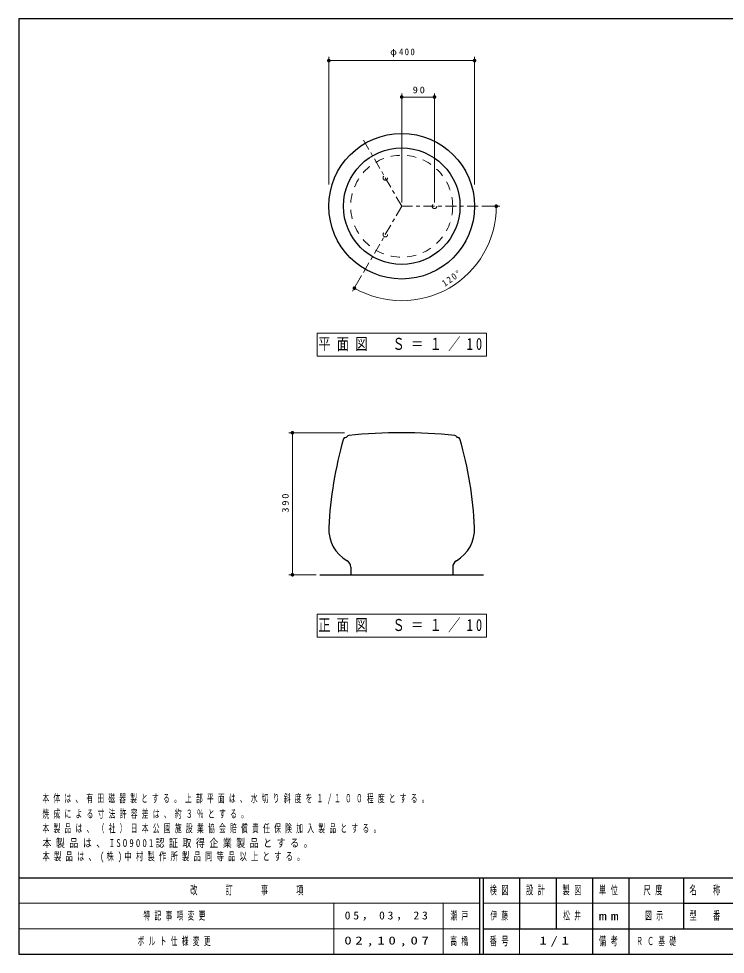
# Model space of a CAD drawing. Units: millimetres on the paper, scale 1:10. Extents: x -365 to 12, y -47 to 257.
# Drawn here: x -365 to -171, y 0 to 257 of the extents above; entities that cross this region are included whole.
import ezdxf

# ---------------------------------------------------------------- set-up
doc = ezdxf.new("R2010")
doc.units = ezdxf.units.MM
doc.linetypes.add('USER1', pattern=[4.5, 2.5, -2])
doc.linetypes.add('USER2', pattern=[6, 3, -1, 1, -1])
doc.layers.add('LY_1', color=7, linetype='Continuous', lineweight=13)
doc.layers.add('LY_2', color=7, linetype='Continuous', lineweight=13)
doc.styles.add('ＭＳ ゴシック', font='')
doc.styles.get('ＭＳ ゴシック').set_extended_font_data('MS Gothic')

# ---------------------------------------------------------------- blocks, each defined once
blk = doc.blocks.new('filled_dot')
at = {"color": 0, "linetype": 'Continuous', "lineweight": -2, "const_width": 1.25}
blk.add_lwpolyline([(-0.625, 0, 1), (0.625, 0, 1)], format="xyb", close=True, dxfattribs=at)

msp = doc.modelspace()

# ---------------------------------------------------------------- linework, layer by layer
at = {"layer": 'LY_1'}
for p, q in [((-279.861, 211.488), (-279.861, 246.488)), ((-279.861, 245.488), (-239.861, 245.488)), ((-239.861, 211.488), (-239.861, 246.488)), ((-259.861, 206.488), (-259.861, 236.488)), ((-250.861, 206.488), (-250.861, 236.488)), ((-259.861, 235.488), (-250.861, 235.488)), ((-237.861, 205.488), (-232.894, 205.488)), ((-270.861, 186.435), (-273.345, 182.133)), ((-236.611, 170.638), (-283.111, 170.638)), ((-283.111, 170.638), (-283.111, 164.338)), ((-236.611, 164.338), (-236.611, 170.638)), ((-283.111, 164.338), (-236.611, 164.338)), ((-275.585, 143.263), (-290.861, 143.263)), ((-289.861, 104.263), (-289.861, 143.263)), ((-283.361, 104.263), (-290.861, 104.263)), ((-236.611, 93.413), (-283.111, 93.413)), ((-283.111, 93.413), (-283.111, 87.113)), ((-236.611, 87.113), (-236.611, 93.413)), ((-283.111, 87.113), (-236.611, 87.113))]:
    msp.add_line(p, q, dxfattribs=at)
at = {"layer": 'LY_1', "linetype": 'USER2'}
for p, q in [((-270.361, 223.675), (-259.861, 205.488)), ((-270.361, 187.302), (-259.861, 205.488)), ((-259.861, 205.488), (-238.861, 205.488))]:
    msp.add_line(p, q, dxfattribs=at)
at = {"layer": 'LY_1', "color": 3, "lineweight": 25}
for p, q in [((-273.861, 106.37), (-273.861, 104.263)), ((-245.861, 106.37), (-245.861, 104.263)), ((-282.361, 104.263), (-237.361, 104.263))]:
    msp.add_line(p, q, dxfattribs=at)
for radius in [20, 16]:
    msp.add_circle((-259.861, 205.488), radius, dxfattribs=at)
at = {"layer": 'LY_1', "linetype": 'USER1'}
for centre, radius in [((-259.861, 205.488), 14), ((-264.361, 213.282), 0.635), ((-250.861, 205.488), 0.635), ((-264.361, 197.694), 0.635)]:
    msp.add_circle(centre, radius, dxfattribs=at)
at = {"layer": 'LY_1'}
msp.add_arc((-259.861, 205.488), 25.968, 240.00037, 0, dxfattribs=at)
at = {"layer": 'LY_1', "color": 3, "lineweight": 25}
for centre, radius, start, end in [((-174.969, 112.451), 105, 163.88147, 177.40085), ((-275.361, 141.463), 0.5, 92.29243, 163.9067), ((-275.411, 142.712), 0.75, 272.29247, 327.13756), ((-274.361, 142.033), 0.5, 95.75909, 147.13753), ((-259.861, -1.737), 145, 89.99998, 95.75912), ((-259.861, -1.737), 145, 84.24085, 89.99998), ((-245.361, 142.033), 0.5, 32.86243, 84.24088), ((-244.311, 142.712), 0.75, 212.86243, 267.70751), ((-244.361, 141.463), 0.5, 16.09326, 87.70754), ((-344.753, 112.451), 105, 2.59912, 16.11849), ((-269.871, 116.768), 10, 177.39504, 240.06514), ((-249.851, 116.768), 10, 299.93482, 2.60493), ((-275.861, 106.37), 2, 0.0014, 60.0543), ((-243.861, 106.37), 2, 119.94566, 179.99857)]:
    msp.add_arc(centre, radius, start, end, dxfattribs=at)
at = {"layer": 'LY_2', "color": 20, "lineweight": 25}
for p, q in [((0, 257), (-365, 257)), ((-365, 257), (-365, 0)), ((-365, 21), (0, 21)), ((-365, 0), (0, 0))]:
    msp.add_line(p, q, dxfattribs=at)
at = {"layer": 'LY_2', "color": 3, "lineweight": 25}
for p, q in [((-238.5, 21), (-238.5, 0)), ((-237.5, 21), (-237.5, 0)), ((-227.5, 21), (-227.5, 7)), ((-217.5, 21), (-217.5, 7)), ((-207.5, 21), (-207.5, 0)), ((-197.5, 21), (-197.5, 7)), ((-182.5, 21), (-182.5, 7)), ((-182.5, 14), (-70, 14)), ((-237.5, 7), (0, 7)), ((-197.5, 7), (-197.5, 0))]:
    msp.add_line(p, q, dxfattribs=at)
at = {"layer": 'LY_2'}
for p, q in [((-365, 14), (-238.5, 14)), ((-278.5, 14), (-278.5, 0)), ((-248.5, 14), (-248.5, 0)), ((-237.5, 14), (-182.5, 14)), ((-365, 7), (-238.5, 7)), ((-227.5, 7), (-227.5, 0))]:
    msp.add_line(p, q, dxfattribs=at)

# ---------------------------------------------------------------- block references
at = {"layer": 'LY_1', "xscale": 0.4, "yscale": 0.4}
for p in [(-279.861, 245.488), (-259.861, 235.488)]:
    msp.add_blockref('filled_dot', p, dxfattribs=at)
for p, rotation in [((-239.861, 245.488), 180), ((-250.861, 235.488), 180), ((-233.894, 205.488), 266.7), ((-272.845, 182.999), 333.3), ((-289.861, 143.263), 270), ((-289.861, 104.263), 90)]:
    msp.add_blockref('filled_dot', p, dxfattribs=dict(at, rotation=rotation))

# ---------------------------------------------------------------- texts
at = {"layer": 'LY_1', "style": 'ＭＳ ゴシック'}
for s, insert, char_height, attachment_point in [('\\T1.33;\\W0.95;φ400', (-259.45, 246.488), 1.833, 8), ('\\T1.34;\\W1.15;90', (-254.933, 236.488), 1.833, 8), ('\\T1.51;\\W0.75;平面図\u3000Ｓ＝１／10', (-259.861, 167.488), 3.299, 5), ('\\T1.51;\\W0.75;正面図\u3000Ｓ＝１／10', (-259.861, 90.263), 3.299, 5), ('\\T1.63;\\W0.6;本体は、有田磁器製とする。上部平面は、水切り斜度を１/１００程度とする。', (-358.483, 41.216), 2.199, 7), ('\\T1.64;\\W0.6;焼成による寸法許容差は、約３％とする。', (-358.483, 37.216), 2.199, 7), ('\\T1.64;\\W0.6;本製品は、（社）日本公園施設業協会賠償責任保険加入製品とする。', (-358.483, 33.216), 2.199, 7), ('\\T1.5;\\W0.8;本製品は、ISO9001認証取得企業製品とする。', (-358.483, 29.216), 2.199, 7), ('\\T1.58;\\W0.65;本製品は、(株)中村製作所製品同等品以上とする。', (-358.483, 25.216), 2.199, 7), ('\\T1.64;\\W0.6;特記事項変更', (-330.75, 10.5), 2.199, 4), ('\\T1.5;\\W1.05;05，03，23', (-275.5, 10.5), 2.199, 4), ('\\T1.64;\\W0.6;瀬戸', (-246.5, 10.5), 2.199, 4), ('\\T1.64;\\W0.6;伊藤', (-232.5, 10.5), 2.199, 5), ('\\T1.64;\\W0.6;松井', (-212.5, 10.5), 2.199, 5), ('\\T1.64;\\W0.6;図示', (-190, 10.5), 2.199, 5), ('\\T1.64;\\W0.6;ボルト仕様変更', (-321.75, 3.5), 2.199, 5), ('\\T1.5;\\W1.35;02,10,07', (-263.5, 3.5), 2.199, 5), ('\\T1.64;\\W0.6;高橋', (-243.5, 3.5), 2.199, 5), ('\\T1.5;\\W1.35;1/1', (-217.5, 3.5), 2.199, 5), ('\\T1.64;\\W0.6;ＲＣ基礎', (-195.5, 3.5), 2.199, 4)]:
    msp.add_mtext(s, dxfattribs=dict(at, insert=insert, char_height=char_height, attachment_point=attachment_point))
at = {"layer": 'LY_1', "char_height": 1.833, "attachment_point": 8, "style": 'ＭＳ ゴシック'}
for s, insert, rotation in [('\\T1.33;\\W0.95;120°', (-245.609, 184.988), 34.808), ('\\T1.33;\\W1.15;390', (-290.861, 124.178), 90)]:
    msp.add_mtext(s, dxfattribs=dict(at, insert=insert, rotation=rotation))
at = {"layer": 'LY_2', "char_height": 2.346, "attachment_point": 5, "style": 'ＭＳ ゴシック'}
for s, insert in [('\\T1.64;\\W0.6;改\u3000\u3000訂\u3000\u3000事\u3000\u3000項', (-301.75, 17.5)), ('\\T1.64;\\W0.6;検図', (-232.5, 17.5)), ('\\T1.64;\\W0.6;設計', (-222.5, 17.5)), ('\\T1.64;\\W0.6;製図', (-212.5, 17.5)), ('\\T1.64;\\W0.6;単位', (-202.5, 17.5)), ('\\T1.64;\\W0.6;尺度', (-190.25, 17.5)), ('\\T1.64;\\W0.6;名\u3000称', (-176, 17.5)), ('\\T1.5;\\W1.35;mm', (-202.5, 10.5)), ('\\T1.64;\\W0.6;型\u3000番', (-176, 10.5)), ('\\T1.64;\\W0.6;備考', (-202.5, 3.5)), ('\\T1.64;\\W0.6;番号', (-232.5, 3.5))]:
    msp.add_mtext(s, dxfattribs=dict(at, insert=insert))

doc.saveas('drawing.dxf')
